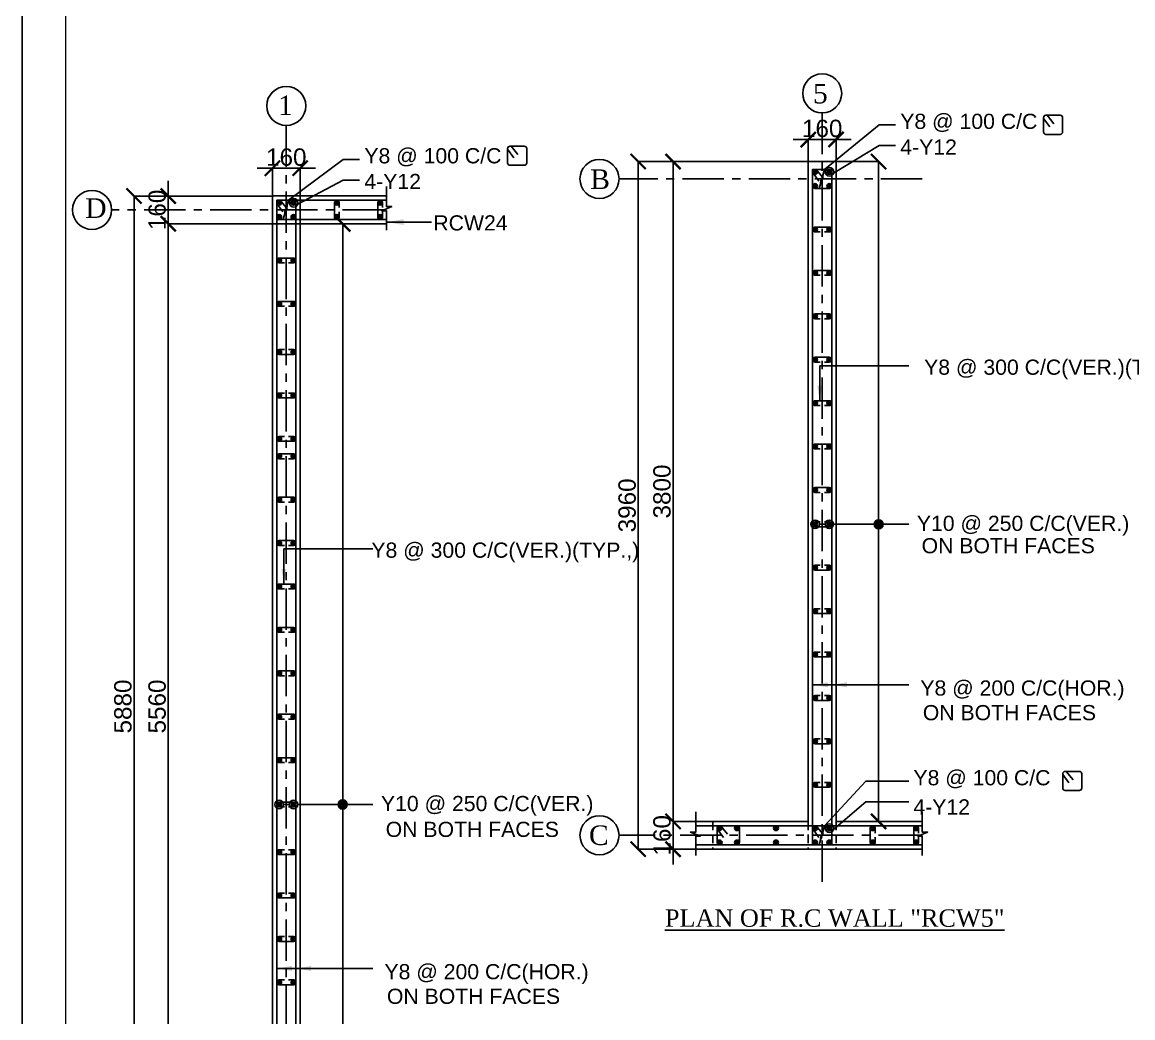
# Model space of a CAD drawing. Header units: inches. Extents: x 264820 to 395319, y -248151 to -162151.
# Drawn here: x 264820 to 290419, y -215092 to -192159 of the extents above; entities that cross this region are included whole.
import ezdxf
from ezdxf.enums import TextEntityAlignment as Align

# ---------------------------------------------------------------- set-up
doc = ezdxf.new("R2010")
doc.units = ezdxf.units.IN
doc.header["$MEASUREMENT"] = 0
doc.linetypes.add('CENTER', pattern=[50.8, 31.75, -6.35, 6.35, -6.35])
doc.linetypes.add('Hidden', pattern=[3, 2, -1])
for name, color, linetype in [('1', 8, 'Continuous'), ('5', 2, 'Continuous'), ('ARROW', 5, 'Continuous'), ('DIM', 251, 'Continuous'), ('GIRD CIR', 1, 'Continuous'), ('GIRD TEXT', 4, 'Continuous'), ('GRID', 8, 'CENTER'), ('LINKS', 3, 'Continuous'), ('OPENING', 1, 'Continuous'), ('SHEAR WALL', 6, 'Continuous'), ('STRRIUPS', 6, 'Continuous'), ('Ttxt', 3, 'Continuous')]:
    doc.layers.add(name, color=color, linetype=linetype)
for name, color, linetype, lineweight in [('JKEC COLHAT', 2, 'Continuous', 20), ('Tex', 3, 'Continuous', 13), ('text', 4, 'Continuous', 30)]:
    doc.layers.add(name, color=color, linetype=linetype, lineweight=lineweight)
doc.styles.add('Arial', font='arial.ttf', dxfattribs={"height": 400})
doc.styles.add('T200', font='sanss___.ttf', dxfattribs={"height": 250})
doc.styles.add('T400', font='romantic.ttf')
doc.dimstyles.new('SCALE-25', dxfattribs={"dimtxt": 400, "dimasz": 350, "dimexe": 0, "dimexo": 0, "dimgap": 50, "dimtad": 1, "dimdec": 0, "dimlfac": 0.25, "dimzin": 0, "dimdsep": 46, "dimtxsty": 'Arial', "dimblk": 'ARCHTICK', "dimcen": 0, "dimclrd": 5, "dimclre": 8, "dimclrt": 1, "dimadec": 0, "dimazin": 0, "dimtfac": 1, "dimtdec": 0, "dimtix": 1, "dimtmove": 2, "dimatfit": 3, "dimfxl": 0, "dimtolj": 1, "dimtzin": 0, "dimlwd": -1, "dimarcsym": 0})
doc.dimstyles.new('T200', dxfattribs={"dimtxt": 300, "dimasz": 150, "dimexe": 0, "dimexo": 0, "dimgap": 5, "dimtad": 1, "dimdec": 0, "dimrnd": 5, "dimzin": 0, "dimdsep": 46, "dimtxsty": 'T200', "dimblk": 'ARCHTICK', "dimcen": 300, "dimclrd": 5, "dimclre": 252, "dimclrt": 1, "dimadec": 0, "dimazin": 0, "dimtfac": 50, "dimtdec": 0, "dimtofl": 0, "dimtmove": 2, "dimatfit": 3, "dimfxl": 1, "dimtolj": 1, "dimtzin": 0, "dimarcsym": 2})

# ---------------------------------------------------------------- blocks, each defined once
blk = doc.blocks.new('R1')
at = {"layer": '5'}
h = blk.add_hatch(color=256, dxfattribs=at)
edge = h.paths.add_edge_path()
edge.add_arc((0, 0), 69.6, 0, 360)
at = {"layer": '5', "color": 6}
blk.add_circle((0, 0), 69.6, dxfattribs=at)
blk = doc.blocks.new('_ARCHTICK')
at = {"color": 0, "linetype": 'ByBlock', "const_width": 0.15}
blk.add_lwpolyline([(-0.5, -0.5), (0.5, 0.5)], dxfattribs=at)
blk = doc.blocks.new('*D15')
at = {"layer": 'Defpoints', "color": 0}
for p in [(268186, -196162), (270587, -196162, 59), (271227, -196802, 59)]:
    blk.add_point(p, dxfattribs=at)
at = {"layer": 'DIM', "color": 5}
for p, q in [((268186, -196162), (268186, -195812)), ((268186, -196802), (268186, -196162)), ((268186, -196802), (268186, -197152))]:
    blk.add_line(p, q, dxfattribs=at)
at = {"layer": 'DIM', "color": 8, "lineweight": -2}
for p, q in [((270587, -196162), (268186, -196162)), ((271227, -196802), (268186, -196802))]:
    blk.add_line(p, q, dxfattribs=at)
at = {"layer": 'DIM', "color": 5, "xscale": 350, "yscale": 350, "zscale": 350}
for p, rotation in [((268186, -196162), 270), ((268186, -196802), 90)]:
    blk.add_blockref('_ARCHTICK', p, dxfattribs=dict(at, rotation=rotation))
at = {"layer": 'DIM', "color": 1, "insert": (267931, -196482), "char_height": 400, "attachment_point": 5, "rotation": 90, "style": 'Arial'}
blk.add_mtext('\\A1;160', dxfattribs=at)
blk = doc.blocks.new('ARCHTICK')
at = {"color": 0, "const_width": 0.15}
blk.add_lwpolyline([(-0.5, -0.5), (0.5, 0.5)], dxfattribs=at)
blk = doc.blocks.new('*D16')
at = {"layer": 'Defpoints', "color": 0}
for p in [(267397, -196162), (270587, -196162), (270587, -219682)]:
    blk.add_point(p, dxfattribs=at)
at = {"layer": 'DIM', "color": 8, "lineweight": -2}
for p, q in [((270587, -196162), (267397, -196162)), ((270587, -219682), (267397, -219682))]:
    blk.add_line(p, q, dxfattribs=at)
at = {"layer": 'DIM', "color": 5}
blk.add_line((267397, -219682), (267397, -196162), dxfattribs=at)
at = {"layer": 'DIM', "color": 5, "xscale": 350, "yscale": 350, "zscale": 350}
for p, rotation in [((267397, -196162), 90), ((267397, -219682), 270)]:
    blk.add_blockref('_ARCHTICK', p, dxfattribs=dict(at, rotation=rotation))
at = {"layer": 'DIM', "color": 1, "insert": (267143, -207922), "char_height": 400, "attachment_point": 5, "rotation": 90, "style": 'Arial'}
blk.add_mtext('\\A1;5880', dxfattribs=at)
blk = doc.blocks.new('*D17')
at = {"layer": 'Defpoints', "color": 0}
for p in [(271227, -195522), (270587, -196162), (271227, -196802, 59)]:
    blk.add_point(p, dxfattribs=at)
at = {"layer": 'DIM', "color": 5}
for p, q in [((270587, -195522), (270237, -195522)), ((270587, -195522), (271227, -195522)), ((271227, -195522), (271577, -195522))]:
    blk.add_line(p, q, dxfattribs=at)
at = {"layer": 'DIM', "color": 8, "lineweight": -2}
for p, q in [((270587, -196162), (270587, -195522)), ((271227, -196802), (271227, -195522))]:
    blk.add_line(p, q, dxfattribs=at)
at = {"layer": 'DIM', "color": 5, "xscale": 350, "yscale": 350, "zscale": 350}
blk.add_blockref('_ARCHTICK', (270587, -195522), dxfattribs=at)
at = {"layer": 'DIM', "color": 5, "xscale": 350, "yscale": 350, "zscale": 350, "rotation": 180}
blk.add_blockref('_ARCHTICK', (271227, -195522), dxfattribs=at)
at = {"layer": 'DIM', "color": 1, "insert": (270907, -195268), "char_height": 400, "attachment_point": 5, "style": 'Arial'}
blk.add_mtext('\\A1;160', dxfattribs=at)
blk = doc.blocks.new('*D18')
at = {"layer": 'Defpoints', "color": 0}
for p in [(271227, -196802, 0), (272208, -196802), (271227, -219042, 0)]:
    blk.add_point(p, dxfattribs=at)
at = {"layer": 'DIM', "color": 8, "lineweight": -2}
for p, q in [((271227, -196802), (272208, -196802)), ((271227, -219042), (272208, -219042))]:
    blk.add_line(p, q, dxfattribs=at)
at = {"layer": 'DIM', "color": 5}
blk.add_line((272208, -219042), (272208, -196802), dxfattribs=at)
at = {"layer": 'DIM', "color": 5, "xscale": 350, "yscale": 350, "zscale": 350}
for p, rotation in [((272208, -196802), 90), ((272208, -219042), 270)]:
    blk.add_blockref('_ARCHTICK', p, dxfattribs=dict(at, rotation=rotation))
blk = doc.blocks.new('A$C5C0C2414')
at = {"layer": 'STRRIUPS', "ltscale": 0.2}
for p, q in [((0, 0), (158, -194)), ((-81, -72), (61, -268))]:
    blk.add_line(p, q, dxfattribs=at)
blk.add_lwpolyline([(304, -440), (-26, -440, -0.414214), (-81, -385), (-81, -55, -0.414214), (-26, 0), (304, 0, -0.414214), (359, -55), (359, -385, -0.414214)], format="xyb", close=True, dxfattribs=at)
blk = doc.blocks.new('*D30')
at = {"layer": 'Defpoints', "color": 0}
for p in [(268186, -196802), (270587, -196802), (270587, -219042)]:
    blk.add_point(p, dxfattribs=at)
at = {"layer": 'DIM', "color": 8, "lineweight": -2}
for p, q in [((270587, -196802), (268186, -196802)), ((270587, -219042), (268186, -219042))]:
    blk.add_line(p, q, dxfattribs=at)
at = {"layer": 'DIM', "color": 5}
blk.add_line((268186, -219042), (268186, -196802), dxfattribs=at)
at = {"layer": 'DIM', "color": 5, "xscale": 350, "yscale": 350, "zscale": 350}
for p, rotation in [((268186, -196802), 90), ((268186, -219042), 270)]:
    blk.add_blockref('_ARCHTICK', p, dxfattribs=dict(at, rotation=rotation))
at = {"layer": 'DIM', "color": 1, "insert": (267931, -207922), "char_height": 400, "attachment_point": 5, "rotation": 90, "style": 'Arial'}
blk.add_mtext('\\A1;5560', dxfattribs=at)
blk = doc.blocks.new('*D38')
at = {"layer": 'Defpoints', "color": 0}
for p in [(279823, -210569), (280349, -210569, 59), (280349, -211209, 59)]:
    blk.add_point(p, dxfattribs=at)
at = {"layer": 'DIM', "color": 5}
for p, q in [((279823, -210569), (279823, -210219)), ((279823, -211209), (279823, -210569)), ((279823, -211209), (279823, -211559))]:
    blk.add_line(p, q, dxfattribs=at)
at = {"layer": 'DIM', "color": 8, "lineweight": -2}
for p, q in [((280349, -210569), (279823, -210569)), ((280349, -211209), (279823, -211209))]:
    blk.add_line(p, q, dxfattribs=at)
at = {"layer": 'DIM', "color": 5, "xscale": 350, "yscale": 350, "zscale": 350}
for p, rotation in [((279823, -210569), 270), ((279823, -211209), 90)]:
    blk.add_blockref('_ARCHTICK', p, dxfattribs=dict(at, rotation=rotation))
at = {"layer": 'DIM', "color": 1, "insert": (279569, -210889), "char_height": 400, "attachment_point": 5, "rotation": 90, "style": 'Arial'}
blk.add_mtext('\\A1;160', dxfattribs=at)
blk = doc.blocks.new('*D39')
at = {"layer": 'Defpoints', "color": 0}
for p in [(279823, -195369), (282940, -195369, 59), (280349, -210569, 59)]:
    blk.add_point(p, dxfattribs=at)
at = {"layer": 'DIM', "color": 8, "lineweight": -2}
for p, q in [((282940, -195369), (279823, -195369)), ((280349, -210569), (279823, -210569))]:
    blk.add_line(p, q, dxfattribs=at)
at = {"layer": 'DIM', "color": 5}
blk.add_line((279823, -210569), (279823, -195369), dxfattribs=at)
at = {"layer": 'DIM', "color": 5, "xscale": 350, "yscale": 350, "zscale": 350}
for p, rotation in [((279823, -195369), 90), ((279823, -210569), 270)]:
    blk.add_blockref('_ARCHTICK', p, dxfattribs=dict(at, rotation=rotation))
at = {"layer": 'DIM', "color": 1, "insert": (279569, -202969), "char_height": 400, "attachment_point": 5, "rotation": 90, "style": 'Arial'}
blk.add_mtext('\\A1;3800', dxfattribs=at)
blk = doc.blocks.new('*D40')
at = {"layer": 'Defpoints', "color": 0}
for p in [(279019, -195369), (280349, -195369), (280349, -211209, -1)]:
    blk.add_point(p, dxfattribs=at)
at = {"layer": 'DIM', "color": 8, "lineweight": -2}
for p, q in [((280349, -195369), (279019, -195369)), ((280349, -211209), (279019, -211209))]:
    blk.add_line(p, q, dxfattribs=at)
at = {"layer": 'DIM', "color": 5}
blk.add_line((279019, -211209), (279019, -195369), dxfattribs=at)
at = {"layer": 'DIM', "color": 5, "xscale": 350, "yscale": 350, "zscale": 350}
for p, rotation in [((279019, -195369), 90), ((279019, -211209), 270)]:
    blk.add_blockref('_ARCHTICK', p, dxfattribs=dict(at, rotation=rotation))
at = {"layer": 'DIM', "color": 1, "insert": (278765, -203289), "char_height": 400, "attachment_point": 5, "rotation": 90, "style": 'Arial'}
blk.add_mtext('\\A1;3960', dxfattribs=at)
blk = doc.blocks.new('*D41')
at = {"layer": 'Defpoints', "color": 0}
for p in [(283580, -194861), (282940, -195369, 59), (283580, -195369, 59)]:
    blk.add_point(p, dxfattribs=at)
at = {"layer": 'DIM', "color": 5}
for p, q in [((282940, -194861), (282590, -194861)), ((282940, -194861), (283580, -194861)), ((283580, -194861), (283930, -194861))]:
    blk.add_line(p, q, dxfattribs=at)
at = {"layer": 'DIM', "color": 8, "lineweight": -2}
for p, q in [((282940, -195369), (282940, -194861)), ((283580, -195369), (283580, -194861))]:
    blk.add_line(p, q, dxfattribs=at)
at = {"layer": 'DIM', "color": 5, "xscale": 350, "yscale": 350, "zscale": 350}
blk.add_blockref('_ARCHTICK', (282940, -194861), dxfattribs=at)
at = {"layer": 'DIM', "color": 5, "xscale": 350, "yscale": 350, "zscale": 350, "rotation": 180}
blk.add_blockref('_ARCHTICK', (283580, -194861), dxfattribs=at)
at = {"layer": 'DIM', "color": 1, "insert": (283260, -194607), "char_height": 400, "attachment_point": 5, "style": 'Arial'}
blk.add_mtext('\\A1;160', dxfattribs=at)
blk = doc.blocks.new('*D42')
at = {"layer": 'Defpoints', "color": 0}
for p in [(283580, -195369, 0), (284560, -195369), (283580, -210569, 0)]:
    blk.add_point(p, dxfattribs=at)
at = {"layer": 'DIM', "color": 8, "lineweight": -2}
for p, q in [((283580, -195369), (284560, -195369)), ((283580, -210569), (284560, -210569))]:
    blk.add_line(p, q, dxfattribs=at)
at = {"layer": 'DIM', "color": 5}
blk.add_line((284560, -210569), (284560, -195369), dxfattribs=at)
at = {"layer": 'DIM', "color": 5, "xscale": 350, "yscale": 350, "zscale": 350}
for p, rotation in [((284560, -195369), 90), ((284560, -210569), 270)]:
    blk.add_blockref('_ARCHTICK', p, dxfattribs=dict(at, rotation=rotation))

msp = doc.modelspace()

# ---------------------------------------------------------------- hatches: boundary and pattern name
at = {"layer": 'ARROW'}
h = msp.add_hatch(color=256, dxfattribs=at)
edge = h.paths.add_edge_path()
edge.add_arc((284560.3, -203724.5), 106, 0, 360)
h = msp.add_hatch(color=256, dxfattribs=at)
edge = h.paths.add_edge_path()
edge.add_arc((272207.6, -210178.7), 106, 0, 360)

# ---------------------------------------------------------------- linework, layer by layer
at = {"layer": '1', "linetype": 'Hidden', "ltscale": 100}
for p, q in [((280740.1, -210568.8, 59), (280740.1, -211208.8, 59)), ((282940.1, -210568.8, 59), (282940.1, -211208.8, 59)), ((283580.1, -210568.8, 59), (283580.1, -211208.8, 59))]:
    msp.add_line(p, q, dxfattribs=at)
at = {"layer": '1'}
for points, elevation in [([(273213.9, -195944.2), (273213.9, -196406.8), (273338.3, -196406.8), (273108.3, -196500.3), (273213.9, -196500.3), (273213.9, -196946)], 59), ([(280348.8, -210351.5), (280348.8, -210814), (280224.4, -210814), (280454.4, -210907.5), (280348.8, -210907.5), (280348.8, -211353.2)], -0.5), ([(285566.6, -210351.5), (285566.6, -210814), (285691, -210814), (285461, -210907.5), (285566.6, -210907.5), (285566.6, -211353.2)], -0.5)]:
    msp.add_lwpolyline(points, dxfattribs=dict(at, elevation=elevation))
at = {"layer": '5'}
for p, q in [((280348.8, -210668.8, 59), (285566.6, -210668.8, 59)), ((280348.8, -211108.8, 59), (285566.6, -211108.8, 59))]:
    msp.add_line(p, q, dxfattribs=at)
at = {"layer": '5', "elevation": 59}
msp.add_lwpolyline([(283040.1, -211108.8), (283480.1, -211108.8), (283480.1, -195548.8), (283040.1, -195548.8)], close=True, dxfattribs=at)
for points in [[(270687.4, -196701.6), (270687.4, -196261.6), (271127.4, -196261.6), (271127.4, -196701.6)], [(273213.9, -196701.6), (270687.4, -196701.6), (270687.4, -196261.6), (273213.9, -196261.6)], [(271127.4, -196701.6), (271127.4, -219581.6), (270687.4, -219581.6), (270687.4, -196701.6)]]:
    msp.add_lwpolyline(points, dxfattribs=at)
at = {"layer": 'ARROW'}
for p, q in [((283194.3, -203724.5, 59), (283325.3, -203724.5, 59)), ((270841.6, -210178.7, 59), (270972.5, -210178.7, 59))]:
    msp.add_line(p, q, dxfattribs=at)
for points, elevation in [([(283312.3, -195548.8), (284574.8, -194524.7), (284946.6, -194524.7)], 59), ([(283522.5, -195638.7), (284574.8, -195001), (284946.6, -195001)], 59), ([(270959.6, -196261.6), (272222, -195317.4), (272593.9, -195317.4)], 59), ([(271169.7, -196351.5), (272222, -195793.8), (272593.9, -195793.8)], 59), ([(283522.3, -203724.5), (285255.3, -203724.5)], 58.9), ([(283312.3, -210668.8), (284265.7, -209644.7), (285255.9, -209644.7)], 59), ([(283522.5, -210758.7), (284265.7, -210121), (285255.9, -210121)], 59), ([(271169.6, -210178.7), (272902.6, -210178.7)], 58.9)]:
    msp.add_lwpolyline(points, dxfattribs=dict(at, elevation=elevation))
for centre, radius in [((283430.1, -195604.5, 59), 98.5), ((271077.4, -196317.3, 59), 98.5), ((283095.8, -203724.5, 59), 98.5), ((283423.8, -203724.5, 59), 98.5), ((284560.3, -203724.5, 58.9), 106), ((270743.1, -210178.7, 59), 98.5), ((271071.1, -210178.7, 59), 98.5), ((272207.6, -210178.7, 58.9), 106), ((283430.1, -210724.5, 59), 98.5)]:
    msp.add_circle(centre, radius, dxfattribs=at)
at = {"layer": 'Defpoints', "ltscale": 0.2}
msp.add_lwpolyline([(264820.1, -248150.6), (386820.1, -248150.6), (386820.1, -162150.6), (264820.1, -162150.6)], close=True, dxfattribs=at)
at = {"layer": 'GIRD CIR'}
for centre in [(283260.1, -193797.6, 59), (270907.4, -194087.2, 59), (278127, -195768.8, 59), (266429.3, -196481.6, 0), (278127, -210888.8, 73.7)]:
    msp.add_circle(centre, 450, dxfattribs=at)
at = {"layer": 'GRID', "ltscale": 30}
for p, q in [((283260.1, -194247.6, 59), (283260.1, -212136.2, 59)), ((270907.4, -194537.2, 59), (270907.4, -220686.3, 59)), ((285566.6, -195768.8, 59), (278577, -195768.8, 59)), ((273154.4, -196481.6, 59), (266879.3, -196481.6, 59)), ((285507.1, -210888.8, 59), (278577, -210888.8, 59)), ((285507.1, -210888.8, 73.7), (278888.1, -210888.8, 73.7))]:
    msp.add_line(p, q, dxfattribs=at)
at = {"layer": 'JKEC COLHAT', "ltscale": 0.2}
msp.add_lwpolyline([(265820.1, -247150.6), (385820.1, -247150.6), (385820.1, -163150.6), (265820.1, -163150.6)], close=True, dxfattribs=at)
at = {"layer": 'LINKS'}
for points, elevation in [([(272127.4, -196429.9), (272127.4, -196317.3, 1), (272016, -196317.3), (272016, -196645.9, 1), (272127.4, -196645.9), (272127.4, -196526.4)], 59), ([(273127.4, -196429.9), (273127.4, -196317.3, 1), (273016, -196317.3), (273016, -196645.9, 1), (273127.4, -196645.9), (273127.4, -196526.4)], 59), ([(283311.8, -196988.8), (283424.4, -196988.8, 1), (283424.4, -196877.4), (283095.8, -196877.4, 1), (283095.8, -196988.8), (283215.3, -196988.8)], 59), ([(270959.1, -197701.6), (271071.7, -197701.6, 1), (271071.7, -197590.2), (270743.1, -197590.2, 1), (270743.1, -197701.6), (270862.6, -197701.6)], 59), ([(283311.8, -197988.8), (283424.4, -197988.8, 1), (283424.4, -197877.4), (283095.8, -197877.4, 1), (283095.8, -197988.8), (283215.3, -197988.8)], 59), ([(270959.1, -198701.6), (271071.7, -198701.6, 1), (271071.7, -198590.2), (270743.1, -198590.2, 1), (270743.1, -198701.6), (270862.6, -198701.6)], 59), ([(283311.8, -198988.8), (283424.4, -198988.8, 1), (283424.4, -198877.4), (283095.8, -198877.4, 1), (283095.8, -198988.8), (283215.3, -198988.8)], 59), ([(270959.1, -199701.6), (271071.7, -199701.6, -1), (271071.7, -199812.9), (270743.1, -199812.9, -1), (270743.1, -199701.6), (270862.6, -199701.6)], 59), ([(283311.8, -199988.8), (283424.4, -199988.8, 1), (283424.4, -199877.4), (283095.8, -199877.4, 1), (283095.8, -199988.8), (283215.3, -199988.8)], 59), ([(270959.1, -200701.6), (271071.7, -200701.6, -1), (271071.7, -200812.9), (270743.1, -200812.9, -1), (270743.1, -200701.6), (270862.6, -200701.6)], 59), ([(283311.8, -200988.8), (283424.4, -200988.8, 1), (283424.4, -200877.4), (283095.8, -200877.4, 1), (283095.8, -200988.8), (283215.3, -200988.8)], 59), ([(270959.1, -201701.6), (271071.7, -201701.6, -1), (271071.7, -201812.9), (270743.1, -201812.9, -1), (270743.1, -201701.6), (270862.6, -201701.6)], 59), ([(283311.8, -201988.8), (283424.4, -201988.8, 1), (283424.4, -201877.4), (283095.8, -201877.4, 1), (283095.8, -201988.8), (283215.3, -201988.8)], 59), ([(270959.1, -202212.9), (271071.7, -202212.9, 1), (271071.7, -202101.6), (270743.1, -202101.6, 1), (270743.1, -202212.9), (270862.6, -202212.9)], 59), ([(283311.8, -202988.8), (283424.4, -202988.8, 1), (283424.4, -202877.4), (283095.8, -202877.4, 1), (283095.8, -202988.8), (283215.3, -202988.8)], 59), ([(270959.1, -203212.9), (271071.7, -203212.9, 1), (271071.7, -203101.6), (270743.1, -203101.6, 1), (270743.1, -203212.9), (270862.6, -203212.9)], 59), ([(283311.8, -203668.8), (283424.4, -203668.8, -1), (283424.4, -203780.2), (283095.8, -203780.2, -1), (283095.8, -203668.8), (283215.3, -203668.8)], 59), ([(270959.1, -204212.9), (271071.7, -204212.9, 1), (271071.7, -204101.6), (270743.1, -204101.6, 1), (270743.1, -204212.9), (270862.6, -204212.9)], 59), ([(283311.8, -204668.8), (283424.4, -204668.8, -1), (283424.4, -204780.2), (283095.8, -204780.2, -1), (283095.8, -204668.8), (283215.3, -204668.8)], 59), ([(270959.1, -205212.9), (271071.7, -205212.9, 1), (271071.7, -205101.6), (270743.1, -205101.6, 1), (270743.1, -205212.9), (270862.6, -205212.9)], 59), ([(283311.8, -205668.8), (283424.4, -205668.8, -1), (283424.4, -205780.2), (283095.8, -205780.2, -1), (283095.8, -205668.8), (283215.3, -205668.8)], 59), ([(270959.1, -206212.9), (271071.7, -206212.9, 1), (271071.7, -206101.6), (270743.1, -206101.6, 1), (270743.1, -206212.9), (270862.6, -206212.9)], 59), ([(283311.8, -206668.8), (283424.4, -206668.8, -1), (283424.4, -206780.2), (283095.8, -206780.2, -1), (283095.8, -206668.8), (283215.3, -206668.8)], 59), ([(270959.1, -207212.9), (271071.7, -207212.9, 1), (271071.7, -207101.6), (270743.1, -207101.6, 1), (270743.1, -207212.9), (270862.6, -207212.9)], 59), ([(283311.8, -207668.8), (283424.4, -207668.8, -1), (283424.4, -207780.2), (283095.8, -207780.2, -1), (283095.8, -207668.8), (283215.3, -207668.8)], 59), ([(270959.1, -208212.9), (271071.7, -208212.9, 1), (271071.7, -208101.6), (270743.1, -208101.6, 1), (270743.1, -208212.9), (270862.6, -208212.9)], 59), ([(283311.8, -208668.8), (283424.4, -208668.8, -1), (283424.4, -208780.2), (283095.8, -208780.2, -1), (283095.8, -208668.8), (283215.3, -208668.8)], 59), ([(270959.1, -209212.9), (271071.7, -209212.9, 1), (271071.7, -209101.6), (270743.1, -209101.6, 1), (270743.1, -209212.9), (270862.6, -209212.9)], 59), ([(283311.8, -209668.8), (283424.4, -209668.8, -1), (283424.4, -209780.2), (283095.8, -209780.2, -1), (283095.8, -209668.8), (283215.3, -209668.8)], 59), ([(270959.1, -210234.4), (271071.7, -210234.4, 1), (271071.7, -210123), (270743.1, -210123, 1), (270743.1, -210234.4), (270862.6, -210234.4)], 59), ([(284480.1, -210837.1), (284480.1, -210724.5, 1), (284368.7, -210724.5), (284368.7, -211053.1, 1), (284480.1, -211053.1), (284480.1, -210933.6)], 117.9), ([(285480.1, -210837.1), (285480.1, -210724.5, 1), (285368.7, -210724.5), (285368.7, -211053.1, 1), (285480.1, -211053.1), (285480.1, -210933.6)], 117.9), ([(270959.1, -211221.6), (271071.7, -211221.6, -1), (271071.7, -211332.9), (270743.1, -211332.9, -1), (270743.1, -211221.6), (270862.6, -211221.6)], 59), ([(270959.1, -212221.6), (271071.7, -212221.6, -1), (271071.7, -212332.9), (270743.1, -212332.9, -1), (270743.1, -212221.6), (270862.6, -212221.6)], 59), ([(270959.1, -213221.6), (271071.7, -213221.6, -1), (271071.7, -213332.9), (270743.1, -213332.9, -1), (270743.1, -213221.6), (270862.6, -213221.6)], 59), ([(270959.1, -214221.6), (271071.7, -214221.6, -1), (271071.7, -214332.9), (270743.1, -214332.9, -1), (270743.1, -214221.6), (270862.6, -214221.6)], 59)]:
    msp.add_lwpolyline(points, format="xyb", dxfattribs=dict(at, elevation=elevation))
at = {"layer": 'OPENING', "color": 1}
for p, q in [((280348.8, -210568.8, 59), (280740.1, -210568.8, 59)), ((280740.1, -211208.8, 59), (280348.8, -211208.8, 59))]:
    msp.add_line(p, q, dxfattribs=at)
at = {"layer": 'SHEAR WALL', "color": 4}
for p, q in [((280740.1, -210568.8, 59), (282940.1, -210568.8, 59)), ((283580.1, -210568.8, 59), (285566.6, -210568.8, 59)), ((280740.1, -211208.8, 59), (282940.1, -211208.8, 59)), ((285566.6, -211208.8, 59), (283580.1, -211208.8, 59))]:
    msp.add_line(p, q, dxfattribs=at)
at = {"layer": 'SHEAR WALL', "color": 4, "elevation": 59}
for points in [[(282940.1, -195368.8), (282940.1, -210568.8)], [(283580.1, -195368.8), (283580.1, -195368.8), (282940.1, -195368.8)], [(283580.1, -210568.8), (283580.1, -195368.8)], [(282940.1, -211208.8), (283580.1, -211208.8)]]:
    msp.add_lwpolyline(points, dxfattribs=at)
at = {"layer": 'SHEAR WALL', "color": 4, "ltscale": 0.5, "elevation": 59}
for points in [[(270587.4, -196801.6), (270587.4, -196161.6), (273213.9, -196161.6)], [(271227.4, -219681.6), (270587.4, -219681.6), (270587.4, -196801.6)], [(271227.4, -196801.6), (271227.4, -219041.6)], [(273213.9, -196801.6), (271227.4, -196801.6)]]:
    msp.add_lwpolyline(points, dxfattribs=at)
at = {"layer": 'STRRIUPS', "ltscale": 0.2}
for p, q in [((283057.1, -195644.2, 59), (283181.8, -195817.2, 59)), ((283146, -195579.7, 59), (283279.1, -195742.5, 59)), ((270793.2, -196292.5, 59), (270926.3, -196455.3, 59)), ((270704.4, -196357, 59), (270829.1, -196530, 59)), ((280857.1, -210764.2, 59), (280981.8, -210937.2, 59)), ((280946, -210699.7, 59), (281079.1, -210862.5, 59)), ((283057.1, -210764.2, 59), (283181.8, -210937.2, 59)), ((283146, -210699.7, 59), (283279.1, -210862.5, 59))]:
    msp.add_line(p, q, dxfattribs=at)
at = {"layer": 'STRRIUPS', "ltscale": 0.2, "elevation": 59}
for points in [[(283425.1, -195988.8), (283095.1, -195988.8, -0.4142136), (283040.1, -195933.8), (283040.1, -195603.8, -0.4142136), (283095.1, -195548.8), (283425.1, -195548.8, -0.4142136), (283480.1, -195603.8), (283480.1, -195933.8, -0.4142136)], [(271072.4, -196701.6), (270742.4, -196701.6, -0.4142136), (270687.4, -196646.6), (270687.4, -196316.6, -0.4142136), (270742.4, -196261.6), (271072.4, -196261.6, -0.4142136), (271127.4, -196316.6), (271127.4, -196646.6, -0.4142136)], [(281296.5, -211108.8), (280895.1, -211108.8, -0.4142136), (280840.1, -211053.8), (280840.1, -210723.8, -0.4142136), (280895.1, -210668.8), (281296.5, -210668.8, -0.4142136), (281351.5, -210723.8), (281351.5, -211053.8, -0.4142136)], [(283425.1, -211108.8), (283095.1, -211108.8, -0.4142136), (283040.1, -211053.8), (283040.1, -210723.8, -0.4142136), (283095.1, -210668.8), (283425.1, -210668.8, -0.4142136), (283480.1, -210723.8), (283480.1, -211053.8, -0.4142136)]]:
    msp.add_lwpolyline(points, format="xyb", close=True, dxfattribs=at)

# ---------------------------------------------------------------- block references
at = {"layer": '5', "yscale": 0.8000000000465661, "zscale": 0.8000000000465661}
for p, xscale, rotation in [((283095.8, -195604.5, 59), 0.8000000000465661, 90.00000000000001), ((283424.4, -195604.5, 59), -0.8000000000465661, 270), ((283095.8, -195933.1, 59), -0.8000000000465661, 90), ((283424.4, -195933.1, 59), 0.8000000000465661, 270), ((270743.1, -196317.3, 59), 0.8000000000465661, 90.00000000000001), ((271071.7, -196317.3, 59), -0.8000000000465661, 270), ((272071.7, -196317.3, 59), -0.8000000000465661, 270), ((273071.7, -196317.3, 59), -0.8000000000465661, 270), ((270743.1, -196645.9, 59), -0.8000000000465661, 90), ((271071.7, -196645.9, 59), 0.8000000000465661, 270), ((272071.7, -196645.9, 59), 0.8000000000465661, 270), ((273071.7, -196645.9, 59), 0.8000000000465661, 270), ((283095.8, -196933.1, 59), -0.8000000000465661, 90), ((283424.4, -196933.1, 59), 0.8000000000465661, 270), ((270743.1, -197645.9, 59), -0.8000000000465661, 90), ((271071.7, -197645.9, 59), 0.8000000000465661, 270), ((283095.8, -197933.1, 59), -0.8000000000465661, 90), ((283424.4, -197933.1, 59), 0.8000000000465661, 270), ((270743.1, -198645.9, 59), -0.8000000000465661, 90), ((271071.7, -198645.9, 59), 0.8000000000465661, 270), ((283095.8, -198933.1, 59), -0.8000000000465661, 90), ((283424.4, -198933.1, 59), 0.8000000000465661, 270), ((270743.1, -199757.3, 59), 0.8000000000465661, 90.00000000000001), ((271071.7, -199757.3, 59), -0.8000000000465661, 270), ((283095.8, -199933.1, 59), -0.8000000000465661, 90), ((283424.4, -199933.1, 59), 0.8000000000465661, 270), ((270743.1, -200757.3, 59), 0.8000000000465661, 90.00000000000001), ((271071.7, -200757.3, 59), -0.8000000000465661, 270), ((283095.8, -200933.1, 59), -0.8000000000465661, 90), ((283424.4, -200933.1, 59), 0.8000000000465661, 270), ((270743.1, -201757.3, 59), 0.8000000000465661, 90.00000000000001), ((271071.7, -201757.3, 59), -0.8000000000465661, 270), ((283095.8, -201933.1, 59), -0.8000000000465661, 90), ((283424.4, -201933.1, 59), 0.8000000000465661, 270), ((270743.1, -202157.3, 59), 0.8000000000465661, 90.00000000000001), ((271071.7, -202157.3, 59), -0.8000000000465661, 270), ((283095.8, -202933.1, 59), -0.8000000000465661, 90), ((283424.4, -202933.1, 59), 0.8000000000465661, 270), ((270743.1, -203157.3, 59), 0.8000000000465661, 90.00000000000001), ((271071.7, -203157.3, 59), -0.8000000000465661, 270), ((283095.8, -203724.5, 59), 0.8000000000465661, 90.00000000000001), ((283424.4, -203724.5, 59), -0.8000000000465661, 270), ((270743.1, -204157.3, 59), 0.8000000000465661, 90.00000000000001), ((271071.7, -204157.3, 59), -0.8000000000465661, 270), ((283095.8, -204724.5, 59), 0.8000000000465661, 90.00000000000001), ((283424.4, -204724.5, 59), -0.8000000000465661, 270), ((270743.1, -205157.3, 59), 0.8000000000465661, 90.00000000000001), ((271071.7, -205157.3, 59), -0.8000000000465661, 270), ((283095.8, -205724.5, 59), 0.8000000000465661, 90.00000000000001), ((283424.4, -205724.5, 59), -0.8000000000465661, 270), ((270743.1, -206157.3, 59), 0.8000000000465661, 90.00000000000001), ((271071.7, -206157.3, 59), -0.8000000000465661, 270), ((283095.8, -206724.5, 59), 0.8000000000465661, 90.00000000000001), ((283424.4, -206724.5, 59), -0.8000000000465661, 270), ((270743.1, -207157.3, 59), 0.8000000000465661, 90.00000000000001), ((271071.7, -207157.3, 59), -0.8000000000465661, 270), ((283095.8, -207724.5, 59), 0.8000000000465661, 90.00000000000001), ((283424.4, -207724.5, 59), -0.8000000000465661, 270), ((270743.1, -208157.3, 59), 0.8000000000465661, 90.00000000000001), ((271071.7, -208157.3, 59), -0.8000000000465661, 270), ((283095.8, -208724.5, 59), 0.8000000000465661, 90.00000000000001), ((283424.4, -208724.5, 59), -0.8000000000465661, 270), ((270743.1, -209157.3, 59), 0.8000000000465661, 90.00000000000001), ((271071.7, -209157.3, 59), -0.8000000000465661, 270), ((283095.8, -209724.5, 59), 0.8000000000465661, 90.00000000000001), ((283424.4, -209724.5, 59), -0.8000000000465661, 270), ((270743.1, -210178.7, 59), 0.8000000000465661, 90.00000000000001), ((271071.7, -210178.7, 59), -0.8000000000465661, 270), ((280895.8, -210724.5, 59), 0.8000000000465661, 90.00000000000001), ((281295.8, -210724.5, 59), 0.8000000000465661, 90.00000000000001), ((282195.8, -210724.5, 59), 0.8000000000465661, 90.00000000000001), ((283095.8, -210724.5, 59), 0.8000000000465661, 90.00000000000001), ((283424.4, -210724.5, 59), -0.8000000000465661, 270), ((284424.4, -210724.5, 117.9), -0.8000000000465661, 270), ((285424.4, -210724.5, 117.9), -0.8000000000465661, 270), ((280895.8, -211053.1, 59), -0.8000000000465661, 90), ((281295.8, -211053.1, 59), -0.8000000000465661, 90), ((282195.8, -211053.1, 59), -0.8000000000465661, 90), ((283095.8, -211053.1, 59), -0.8000000000465661, 90), ((283424.4, -211053.1, 59), 0.8000000000465661, 270), ((284424.4, -211053.1, 117.9), 0.8000000000465661, 270), ((285424.4, -211053.1, 117.9), 0.8000000000465661, 270), ((270743.1, -211277.3, 59), 0.8000000000465661, 90.00000000000001), ((271071.7, -211277.3, 59), -0.8000000000465661, 270), ((270743.1, -212277.3, 59), 0.8000000000465661, 90.00000000000001), ((271071.7, -212277.3, 59), -0.8000000000465661, 270), ((270743.1, -213277.3, 59), 0.8000000000465661, 90.00000000000001), ((271071.7, -213277.3, 59), -0.8000000000465661, 270), ((270743.1, -214277.3, 59), 0.8000000000465661, 90.00000000000001), ((271071.7, -214277.3, 59), -0.8000000000465661, 270)]:
    msp.add_blockref('R1', p, dxfattribs=dict(at, xscale=xscale, rotation=rotation))
at = {"layer": 'STRRIUPS'}
for p in [(288442.9, -194301.9), (276090.1, -195014.7), (288885.2, -209415.7)]:
    msp.add_blockref('A$C5C0C2414', p, dxfattribs=at)

# ---------------------------------------------------------------- texts
at = {"layer": 'GIRD TEXT', "ltscale": 7, "style": 'T400'}
for s, p in [('5', (283047.7, -194028.5)), ('1', (270717.8, -194297)), ('B', (277914.6, -195999.7)), ('D', (266273.8, -196666)), ('C', (277884, -211112.2))]:
    msp.add_text(s, height=450, dxfattribs=at).set_placement(p)
at = {"layer": 'Tex', "style": 'Arial'}
msp.add_text('RCW24', height=350, dxfattribs=at).set_placement((274297.1, -196956.6))
at = {"layer": 'text', "color": 4, "style": 'T400'}
msp.add_text('%%UPLAN OF R.C WALL "RCW5"', height=400, dxfattribs=at).set_placement((283548.4, -213114.9), align=Align.BOTTOM_CENTER)
at = {"layer": 'Ttxt', "color": 4, "style": 'Arial'}
for s, p in [('Y8 @ 100 C/C', (285059.9, -194617.2)), ('Y8 @ 100 C/C', (272707.1, -195410)), ('4-Y12', (285059.9, -195210.1)), ('4-Y12', (272707.1, -196002.9)), ('Y8 @ 300 C/C(VER.)(TYP.,)', (285609.6, -200280.3)), ('Y10 @ 250 C/C(VER.)', (285441.7, -203877.9)), ('Y8 @ 300 C/C(VER.)(TYP.,)', (272868.4, -204494.8)), ('Y8 @ 200 C/C(HOR.)', (285522.7, -207670.9)), ('Y8 @ 100 C/C', (285363.1, -209737.2)), ('Y10 @ 250 C/C(VER.)', (273089, -210332.1)), ('4-Y12', (285363.1, -210410.1)), ('Y8 @ 200 C/C(HOR.)', (273170, -214205.1))]:
    msp.add_text(s, height=350, dxfattribs=at).set_placement(p)
at = {"layer": 'Ttxt', "color": 6, "style": 'Arial'}
for p in [(285551.6, -204392.6), (285579.2, -208238.1), (273198.8, -210926.9), (273226.5, -214772.3)]:
    msp.add_text('ON BOTH FACES', height=350, dxfattribs=at).set_placement(p)

# ---------------------------------------------------------------- dimensions: what is measured, and where the dimension line sits
at = {"layer": 'DIM'}
for base, p1, p2, picture, middle in [((283580.1, -194861.4), (282940.1, -195368.8, 59), (283580.1, -195368.8, 59), '*D41', (283260.1, -194607.2)), ((271227.4, -195522.4), (270587.4, -196161.6), (271227.4, -196801.6, 59), '*D17', (270907.4, -195268.2))]:
    dim = msp.add_linear_dim(base=base, p1=p1, p2=p2, dimstyle='SCALE-25', override={"dimldrblk": 'ARCHTICK'}, dxfattribs=at)
    dim.commit()
    dim.dimension.update_dxf_attribs({"geometry": picture, "text_midpoint": middle})
for base, p1, p2, picture, middle in [((279019.1, -195368.8), (280348.8, -211208.8, -0.5), (280348.8, -195368.8), '*D40', (278764.7, -203288.8)), ((279823.1, -195368.8), (280348.8, -210568.8, 59), (282940.1, -195368.8, 59), '*D39', (279568.7, -202968.8)), ((268185.6, -196161.6), (271227.4, -196801.6, 59), (270587.4, -196161.6, 59), '*D15', (267931.3, -196481.6)), ((267397.2, -196161.6), (270587.4, -219681.6), (270587.4, -196161.6), '*D16', (267143, -207921.6)), ((268185.6, -196801.6), (270587.4, -219041.6), (270587.4, -196801.6), '*D30', (267931.3, -207921.6)), ((279823.1, -210568.8), (280348.8, -211208.8, 59), (280348.8, -210568.8, 59), '*D38', (279568.8, -210888.8))]:
    dim = msp.add_linear_dim(base=base, p1=p1, p2=p2, angle=90, dimstyle='SCALE-25', override={"dimldrblk": 'ARCHTICK'}, dxfattribs=at)
    dim.commit()
    dim.dimension.update_dxf_attribs({"geometry": picture, "text_midpoint": middle})
for base, p1, p2, picture, middle in [((284560.3, -195368.8, 58.9), (283580.1, -210568.8, 59), (283580.1, -195368.8, 59), '*D42', (284560.3, -202968.8, 58.9)), ((272207.6, -196801.6, 58.9), (271227.4, -219041.6, 59), (271227.4, -196801.6, 59), '*D18', (272207.6, -207921.6, 58.9))]:
    dim = msp.add_linear_dim(base=base, p1=p1, p2=p2, angle=90, text=' ', dimstyle='SCALE-25', override={"dimldrblk": 'ARCHTICK'}, dxfattribs=at)
    dim.commit()
    dim.dimension.update_dxf_attribs({"geometry": picture, "text_midpoint": middle})

# ---------------------------------------------------------------- leaders
at = {"layer": 'ARROW'}
for points, override in [([(283188.6, -195988.8, 59), (283312.3, -195548.8, 59)], {"dimasz": 200, "dimtad": 0}), ([(283312.3, -195548.8, 59), (283188.6, -195988.8, 59)], {"dimasz": 200, "dimtad": 0}), ([(270835.9, -196701.6, 59), (270959.6, -196261.6, 59)], {"dimasz": 200, "dimtad": 0}), ([(270959.6, -196261.6, 59), (270835.9, -196701.6, 59)], {"dimasz": 200, "dimtad": 0}), ([(283204.1, -200877.4, 58.9), (283204.1, -200076, 58.9), (285255.9, -200076, 58.9)], {"dimasz": 350, "dimtad": 0}), ([(270851.3, -205101.6, 58.9), (270851.3, -204290.6, 58.9), (272903.2, -204290.6, 58.9)], {"dimasz": 350, "dimtad": 0}), ([(283040.1, -207421.9, 59), (285255.9, -207421.9, 59)], {"dimasz": 350, "dimgap": 5, "dimtad": 0}), ([(283480.1, -207421.9, 59), (285255.9, -207421.9, 59)], {"dimasz": 350, "dimgap": 5, "dimtad": 0}), ([(283188.6, -211108.8, 59), (283312.3, -210668.8, 59)], {"dimasz": 200, "dimtad": 0}), ([(283312.3, -210668.8, 59), (283188.6, -211108.8, 59)], {"dimasz": 200, "dimtad": 0}), ([(270687.4, -213956.1, 59), (272903.2, -213956.1, 59)], {"dimasz": 350, "dimgap": 5, "dimtad": 0}), ([(271127.4, -213956.1, 59), (272903.2, -213956.1, 59)], {"dimasz": 350, "dimgap": 5, "dimtad": 0})]:
    msp.add_leader(points, dimstyle='T200', override=override, dxfattribs=at)
at = {"layer": 'ARROW', "linetype": 'Continuous'}
msp.add_leader([(273213.9, -196763.2, 58.4), (274253.8, -196763.2, 58.4)], dimstyle='SCALE-25', override={"dimasz": 400}, dxfattribs=at)

doc.saveas('drawing.dxf')
